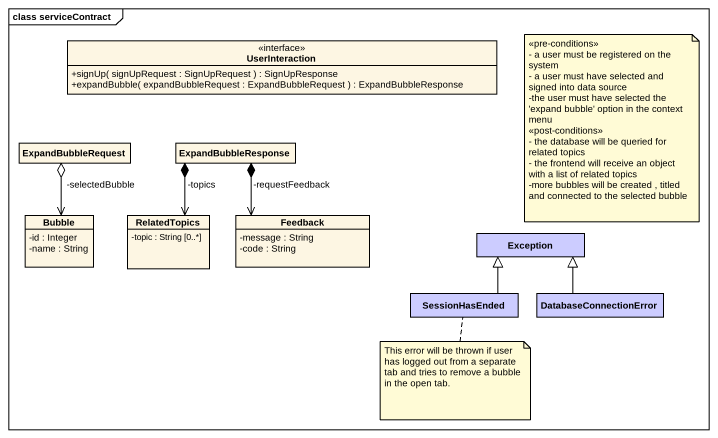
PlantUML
@startuml
mainframe class serviceContract
hide circle
hide empty members
skinparam classAttributeIconSize 0
interface UserInteraction {
  +signUp( signUpRequest : SignUpRequest ) : SignUpResponse
  +expandBubble( expandBubbleRequest : ExpandBubbleRequest ) : ExpandBubbleResponse
}
class ExpandBubbleRequest
class ExpandBubbleResponse
class Bubble {
  -id : Integer
  -name : String
}
class RelatedTopics {
  -topic : String [0..*]
}
class Feedback {
  -message : String
  -code : String
}
class "Exception" as Exception_ #CCCCFF
class SessionHasEnded #CCCCFF
class DatabaseConnectionError #CCCCFF
ExpandBubbleRequest o--> "-selectedBubble" Bubble
ExpandBubbleResponse *--> "-topics" RelatedTopics
ExpandBubbleResponse *--> "-requestFeedback" Feedback
SessionHasEnded -up-|> Exception_
DatabaseConnectionError -up-|> Exception_
note as N1
  <<pre-conditions>>
  - a user must be registered on the system
  - a user must have selected and signed into data source
  -the user must have selected the 'expand bubble' option in the context menu
  <<post-conditions>>
  - the database will be queried for related topics
  - the frontend will receive an object with a list of related topics
  -more bubbles will be created , titled and connected to the selected bubble
end note
note bottom of SessionHasEnded : This error will be thrown if user has logged out from a separate tab and tries to remove a bubble in the open tab.
@enduml
